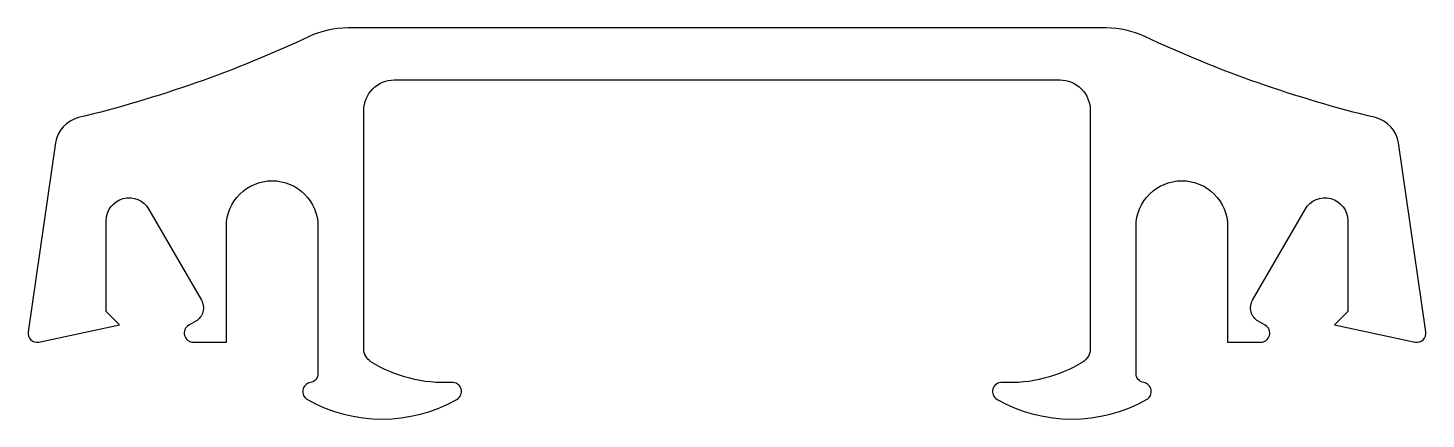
# Model space of a CAD drawing. Extents: x 150 to 195.8, y 233.3 to 246.1.
import ezdxf

# ---------------------------------------------------------------- set-up
doc = ezdxf.new("R2010")
doc.units = 0
doc.layers.add('ANA', color=220, linetype='CONTINUOUS')

msp = doc.modelspace()

# ---------------------------------------------------------------- linework, layer by layer
at = {"layer": 'ANA'}
msp.add_lwpolyline([(163.884, 234.472, -0.155482), (161.237, 235.148, -0.258573), (161.002, 235.572), (161.002, 243.372, -0.414214), (162.002, 244.372), (183.802, 244.372, -0.414214), (184.802, 243.372), (184.802, 235.572, -0.258573), (184.567, 235.148, -0.155482), (181.919, 234.472, 0.796145), (181.755, 233.911, 0.26087), (186.648, 233.911, 0.707805), (186.552, 234.468, -0.365977), (186.302, 234.764), (186.302, 239.572, -1), (189.302, 239.572), (189.302, 235.784), (190.382, 235.784, 0.767327), (190.532, 236.343), (190.303, 236.475, -0.414214), (190.12, 237.158), (191.839, 240.136, -0.767327), (193.239, 239.761), (193.239, 236.795), (192.799, 236.355), (195.446, 235.789, 0.514318), (195.798, 236.127), (194.9, 242.309, 0.306244), (194.146, 243.137, -0.050072), (186.593, 245.789, 0.1099), (185.321, 246.072), (160.482, 246.072, 0.1099), (159.21, 245.789, -0.050072), (151.658, 243.137, 0.306244), (150.903, 242.309), (150.005, 236.127, 0.514318), (150.357, 235.789), (153.004, 236.355), (152.564, 236.795), (152.564, 239.761, -0.767327), (153.964, 240.136), (155.683, 237.158, -0.414214), (155.5, 236.475), (155.272, 236.343, 0.767327), (155.422, 235.784), (156.502, 235.784), (156.502, 239.572, -1), (159.502, 239.572), (159.502, 234.764, -0.365977), (159.252, 234.468, 0.707805), (159.155, 233.911, 0.26087), (164.048, 233.911, 0.796145)], format="xyb", close=True, dxfattribs=at)

doc.saveas('drawing.dxf')
